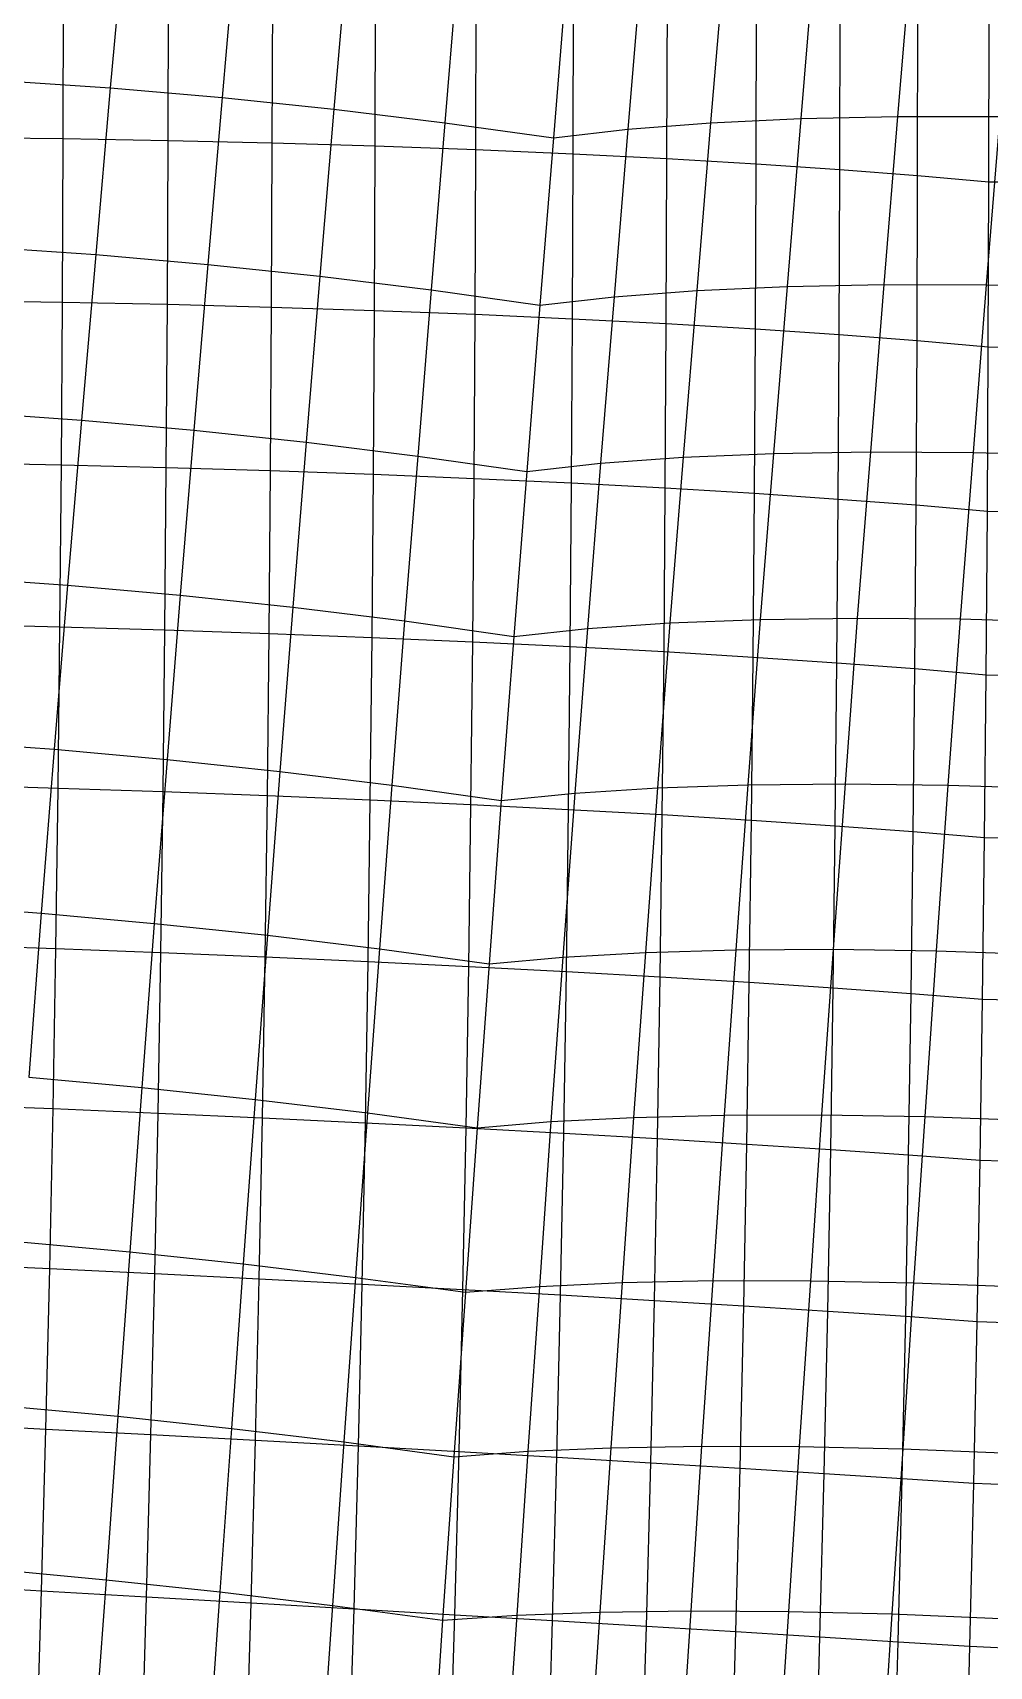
# Model space of a CAD drawing. Extents: x -429 to 429, y -1 to 209.
# Drawn here: x -183.84 to -165.32, y 80.99 to 112.63 of the extents above; entities that cross this region are included whole.
import ezdxf

# ---------------------------------------------------------------- set-up
doc = ezdxf.new("R2010")
doc.units = 0

msp = doc.modelspace()

# ---------------------------------------------------------------- linework, layer by layer
at = {"layer": 'default', "color": 5, "linetype": 'CONTINUOUS'}
for p, q in [((-182.052, 114.8, 12.625), (-182.34, 111.556, 12.002)), ((-179.895, 114.619, 12.425), (-180.176, 111.37, 11.806)), ((-177.735, 114.399, 12.445), (-178.009, 111.145, 11.834)), ((-168.693, 114.237, 8.664), (-168.968, 110.966, 8.04)), ((-166.821, 114.28, 7.515), (-167.093, 111.006, 6.882)), ((-175.593, 114.142, 12.686), (-175.862, 110.884, 12.085)), ((-172.047, 114.021, 11.495), (-172.318, 110.756, 10.894)), ((-170.441, 114.15, 9.996), (-170.715, 110.883, 9.382)), ((-173.492, 113.852, 13.146), (-173.758, 110.588, 12.558)), ((-173.492, 113.852, 13.146), (-173.758, 110.588, 12.558)), ((-184.477, 111.701, 12.42), (-182.34, 111.556, 12.002)), ((-182.34, 111.556, 12.002), (-182.621, 108.329, 11.397)), ((-182.34, 111.556, 12.002), (-180.176, 111.37, 11.806)), ((-180.176, 111.37, 11.806), (-180.452, 108.139, 11.204)), ((-180.176, 111.37, 11.806), (-178.009, 111.145, 11.834)), ((-178.009, 111.145, 11.834), (-178.279, 107.91, 11.238)), ((-178.009, 111.145, 11.834), (-175.862, 110.884, 12.085)), ((-175.862, 110.884, 12.085), (-176.127, 107.645, 11.498)), ((-175.862, 110.884, 12.085), (-173.758, 110.588, 12.558)), ((-173.758, 110.588, 12.558), (-172.318, 110.756, 10.894)), ((-172.318, 110.756, 10.894), (-172.584, 107.511, 10.305)), ((-172.318, 110.756, 10.894), (-170.715, 110.883, 9.382)), ((-170.715, 110.883, 9.382), (-170.983, 107.633, 8.784)), ((-170.715, 110.883, 9.382), (-168.968, 110.966, 8.04)), ((-168.968, 110.966, 8.04), (-169.235, 107.713, 7.433)), ((-168.968, 110.966, 8.04), (-167.093, 111.006, 6.882)), ((-167.093, 111.006, 6.882), (-167.359, 107.749, 6.267)), ((-167.093, 111.006, 6.882), (-165.113, 111.003, 5.92)), ((-165.113, 111.003, 5.92), (-165.375, 107.741, 5.3)), ((-173.758, 110.588, 12.558), (-174.02, 107.347, 11.981)), ((-173.758, 110.588, 12.558), (-174.02, 107.347, 11.981)), ((-184.765, 108.478, 11.814), (-182.621, 108.329, 11.397)), ((-182.621, 108.329, 11.397), (-182.898, 105.12, 10.807)), ((-182.621, 108.329, 11.397), (-180.452, 108.139, 11.204)), ((-180.452, 108.139, 11.204), (-180.722, 104.926, 10.617)), ((-180.452, 108.139, 11.204), (-178.279, 107.91, 11.238)), ((-178.279, 107.91, 11.238), (-178.544, 104.695, 10.657)), ((-178.279, 107.91, 11.238), (-176.127, 107.645, 11.498)), ((-176.127, 107.645, 11.498), (-176.387, 104.428, 10.925)), ((-176.127, 107.645, 11.498), (-174.02, 107.347, 11.981)), ((-172.584, 107.511, 10.305), (-170.983, 107.633, 8.784)), ((-170.983, 107.633, 8.784), (-171.246, 104.404, 8.2)), ((-170.983, 107.633, 8.784), (-169.235, 107.713, 7.433)), ((-169.235, 107.713, 7.433), (-169.498, 104.478, 6.84)), ((-169.235, 107.713, 7.433), (-167.359, 107.749, 6.267)), ((-167.359, 107.749, 6.267), (-167.619, 104.51, 5.668)), ((-167.359, 107.749, 6.267), (-165.375, 107.741, 5.3)), ((-165.375, 107.741, 5.3), (-165.632, 104.497, 4.695)), ((-165.375, 107.741, 5.3), (-163.304, 107.689, 4.542)), ((-174.02, 107.347, 11.981), (-174.276, 104.129, 11.418)), ((-174.02, 107.347, 11.981), (-174.276, 104.129, 11.418)), ((-174.02, 107.347, 11.981), (-172.584, 107.511, 10.305)), ((-172.584, 107.511, 10.305), (-172.845, 104.287, 9.731)), ((-185.047, 105.273, 11.223), (-182.898, 105.12, 10.807)), ((-182.898, 105.12, 10.807), (-183.167, 101.928, 10.244)), ((-182.898, 105.12, 10.807), (-180.722, 104.926, 10.617)), ((-180.722, 104.926, 10.617), (-180.986, 101.733, 10.056)), ((-180.722, 104.926, 10.617), (-178.544, 104.695, 10.657)), ((-178.544, 104.695, 10.657), (-178.803, 101.5, 10.099)), ((-178.544, 104.695, 10.657), (-176.387, 104.428, 10.925)), ((-176.387, 104.428, 10.925), (-176.641, 101.233, 10.372)), ((-176.387, 104.428, 10.925), (-174.276, 104.129, 11.418)), ((-171.246, 104.404, 8.2), (-169.498, 104.478, 6.84)), ((-169.498, 104.478, 6.84), (-169.754, 101.264, 6.265)), ((-169.498, 104.478, 6.84), (-167.619, 104.51, 5.668)), ((-167.619, 104.51, 5.668), (-167.874, 101.29, 5.086)), ((-167.619, 104.51, 5.668), (-165.632, 104.497, 4.695)), ((-165.632, 104.497, 4.695), (-165.883, 101.272, 4.109)), ((-165.632, 104.497, 4.695), (-163.557, 104.441, 3.934)), ((-174.276, 104.129, 11.418), (-174.527, 100.935, 10.872)), ((-174.276, 104.129, 11.418), (-174.527, 100.935, 10.872)), ((-174.276, 104.129, 11.418), (-172.845, 104.287, 9.731)), ((-172.845, 104.287, 9.731), (-173.099, 101.086, 9.175)), ((-172.845, 104.287, 9.731), (-171.246, 104.404, 8.2)), ((-171.246, 104.404, 8.2), (-171.502, 101.196, 7.634)), ((-185.321, 102.084, 10.66), (-183.167, 101.928, 10.244)), ((-183.167, 101.928, 10.244), (-183.426, 98.749, 9.708)), ((-183.167, 101.928, 10.244), (-180.986, 101.733, 10.056)), ((-180.986, 101.733, 10.056), (-181.241, 98.553, 9.521)), ((-180.986, 101.733, 10.056), (-178.803, 101.5, 10.099)), ((-178.803, 101.5, 10.099), (-179.054, 98.32, 9.566)), ((-178.803, 101.5, 10.099), (-176.641, 101.233, 10.372)), ((-171.502, 101.196, 7.634), (-169.754, 101.264, 6.265)), ((-169.754, 101.264, 6.265), (-169.993, 98.061, 5.731)), ((-169.754, 101.264, 6.265), (-167.874, 101.29, 5.086)), ((-167.874, 101.29, 5.086), (-168.111, 98.08, 4.549)), ((-167.874, 101.29, 5.086), (-165.883, 101.272, 4.109)), ((-165.883, 101.272, 4.109), (-166.118, 98.056, 3.569)), ((-165.883, 101.272, 4.109), (-163.804, 101.212, 3.344)), ((-176.641, 101.233, 10.372), (-176.888, 98.055, 9.843)), ((-176.641, 101.233, 10.372), (-174.527, 100.935, 10.872)), ((-174.527, 100.935, 10.872), (-173.099, 101.086, 9.175)), ((-173.099, 101.086, 9.175), (-173.341, 97.9, 8.647)), ((-173.099, 101.086, 9.175), (-171.502, 101.196, 7.634)), ((-171.502, 101.196, 7.634), (-171.743, 98.001, 7.102)), ((-174.527, 100.935, 10.872), (-174.77, 97.759, 10.348)), ((-174.527, 100.935, 10.872), (-174.77, 97.759, 10.348)), ((-185.585, 98.908, 10.124), (-183.426, 98.749, 9.708)), ((-183.426, 98.749, 9.708), (-183.676, 95.574, 9.204)), ((-183.426, 98.749, 9.708), (-181.241, 98.553, 9.521)), ((-181.241, 98.553, 9.521), (-181.488, 95.376, 9.017)), ((-181.241, 98.553, 9.521), (-179.054, 98.32, 9.566)), ((-179.054, 98.32, 9.566), (-179.297, 95.145, 9.062)), ((-179.054, 98.32, 9.566), (-176.888, 98.055, 9.843)), ((-176.888, 98.055, 9.843), (-177.128, 94.881, 9.339)), ((-176.888, 98.055, 9.843), (-174.77, 97.759, 10.348)), ((-174.77, 97.759, 10.348), (-173.341, 97.9, 8.647)), ((-173.341, 97.9, 8.647), (-173.576, 94.72, 8.14)), ((-173.341, 97.9, 8.647), (-171.743, 98.001, 7.102)), ((-171.743, 98.001, 7.102), (-171.975, 94.811, 6.592)), ((-171.743, 98.001, 7.102), (-169.993, 98.061, 5.731)), ((-169.993, 98.061, 5.731), (-170.223, 94.863, 5.219)), ((-169.993, 98.061, 5.731), (-168.111, 98.08, 4.549)), ((-168.111, 98.08, 4.549), (-168.339, 94.874, 4.035)), ((-168.111, 98.08, 4.549), (-166.118, 98.056, 3.569)), ((-166.118, 98.056, 3.569), (-166.344, 94.845, 3.054)), ((-166.118, 98.056, 3.569), (-164.036, 97.991, 2.803)), ((-174.77, 97.759, 10.348), (-175.006, 94.59, 9.844)), ((-174.77, 97.759, 10.348), (-175.006, 94.59, 9.844)), ((-185.837, 95.735, 9.621), (-183.676, 95.574, 9.204)), ((-183.676, 95.574, 9.204), (-183.919, 92.396, 8.72)), ((-183.676, 95.574, 9.204), (-181.488, 95.376, 9.017)), ((-181.488, 95.376, 9.017), (-181.728, 92.197, 8.532)), ((-181.488, 95.376, 9.017), (-179.297, 95.145, 9.062)), ((-179.297, 95.145, 9.062), (-179.534, 91.966, 8.577)), ((-179.297, 95.145, 9.062), (-177.128, 94.881, 9.339)), ((-177.128, 94.881, 9.339), (-177.362, 91.704, 8.853)), ((-177.128, 94.881, 9.339), (-175.006, 94.59, 9.844)), ((-175.006, 94.59, 9.844), (-173.576, 94.72, 8.14)), ((-173.576, 94.72, 8.14), (-173.806, 91.536, 7.649)), ((-173.576, 94.72, 8.14), (-171.975, 94.811, 6.592)), ((-171.975, 94.811, 6.592), (-172.205, 91.619, 6.097)), ((-171.975, 94.811, 6.592), (-170.223, 94.863, 5.219)), ((-170.223, 94.863, 5.219), (-170.452, 91.663, 4.719)), ((-170.223, 94.863, 5.219), (-168.339, 94.874, 4.035)), ((-168.339, 94.874, 4.035), (-168.565, 91.668, 3.531)), ((-168.339, 94.874, 4.035), (-166.344, 94.845, 3.054)), ((-166.344, 94.845, 3.054), (-166.568, 91.633, 2.547)), ((-166.344, 94.845, 3.054), (-164.26, 94.775, 2.286)), ((-175.006, 94.59, 9.844), (-175.237, 91.416, 9.359)), ((-175.006, 94.59, 9.844), (-175.237, 91.416, 9.359)), ((-183.919, 92.396, 8.72), (-181.728, 92.197, 8.532)), ((-181.728, 92.197, 8.532), (-181.963, 89.012, 8.062)), ((-181.728, 92.197, 8.532), (-179.534, 91.966, 8.577)), ((-179.534, 91.966, 8.577), (-179.766, 88.78, 8.106)), ((-179.534, 91.966, 8.577), (-177.362, 91.704, 8.853)), ((-177.362, 91.704, 8.853), (-177.591, 88.519, 8.383)), ((-177.362, 91.704, 8.853), (-175.237, 91.416, 9.359)), ((-175.237, 91.416, 9.359), (-173.806, 91.536, 7.649)), ((-173.806, 91.536, 7.649), (-174.03, 88.344, 7.176)), ((-173.806, 91.536, 7.649), (-172.205, 91.619, 6.097)), ((-172.205, 91.619, 6.097), (-172.427, 88.419, 5.622)), ((-172.205, 91.619, 6.097), (-170.452, 91.663, 4.719)), ((-170.452, 91.663, 4.719), (-170.671, 88.456, 4.242)), ((-170.452, 91.663, 4.719), (-168.565, 91.668, 3.531)), ((-168.565, 91.668, 3.531), (-168.783, 88.455, 3.052)), ((-168.565, 91.668, 3.531), (-166.568, 91.633, 2.547)), ((-166.568, 91.633, 2.547), (-166.783, 88.415, 2.067)), ((-166.568, 91.633, 2.547), (-164.481, 91.559, 1.778)), ((-175.237, 91.416, 9.359), (-175.463, 88.232, 8.889)), ((-175.237, 91.416, 9.359), (-175.463, 88.232, 8.889)), ((-184.157, 89.212, 8.25), (-181.963, 89.012, 8.062)), ((-181.963, 89.012, 8.062), (-182.195, 85.829, 7.595)), ((-181.963, 89.012, 8.062), (-179.766, 88.78, 8.106)), ((-179.766, 88.78, 8.106), (-179.995, 85.595, 7.641)), ((-179.766, 88.78, 8.106), (-177.591, 88.519, 8.383)), ((-177.591, 88.519, 8.383), (-177.817, 85.333, 7.92)), ((-177.591, 88.519, 8.383), (-175.463, 88.232, 8.889)), ((-175.463, 88.232, 8.889), (-174.03, 88.344, 7.176)), ((-174.03, 88.344, 7.176), (-174.251, 85.151, 6.715)), ((-174.03, 88.344, 7.176), (-172.427, 88.419, 5.622)), ((-172.427, 88.419, 5.622), (-172.645, 85.219, 5.158)), ((-172.427, 88.419, 5.622), (-170.671, 88.456, 4.242)), ((-170.671, 88.456, 4.242), (-170.888, 85.25, 3.776)), ((-170.671, 88.456, 4.242), (-168.783, 88.455, 3.052)), ((-168.783, 88.455, 3.052), (-168.997, 85.243, 2.585)), ((-168.783, 88.455, 3.052), (-166.783, 88.415, 2.067)), ((-166.783, 88.415, 2.067), (-166.995, 85.198, 1.598)), ((-166.783, 88.415, 2.067), (-164.693, 88.336, 1.296)), ((-175.463, 88.232, 8.889), (-175.685, 85.045, 8.43)), ((-175.463, 88.232, 8.889), (-175.685, 85.045, 8.43)), ((-184.393, 86.032, 7.783), (-182.195, 85.829, 7.595)), ((-182.195, 85.829, 7.595), (-182.423, 82.664, 7.148)), ((-182.195, 85.829, 7.595), (-179.995, 85.595, 7.641)), ((-179.995, 85.595, 7.641), (-180.22, 82.428, 7.194)), ((-179.995, 85.595, 7.641), (-177.817, 85.333, 7.92)), ((-177.817, 85.333, 7.92), (-178.038, 82.165, 7.473)), ((-177.817, 85.333, 7.92), (-175.685, 85.045, 8.43)), ((-175.685, 85.045, 8.43), (-174.251, 85.151, 6.715)), ((-174.251, 85.151, 6.715), (-174.467, 81.976, 6.265)), ((-174.251, 85.151, 6.715), (-172.645, 85.219, 5.158)), ((-172.645, 85.219, 5.158), (-172.86, 82.038, 4.706)), ((-172.645, 85.219, 5.158), (-170.888, 85.25, 3.776)), ((-170.888, 85.25, 3.776), (-171.1, 82.063, 3.322)), ((-170.888, 85.25, 3.776), (-168.997, 85.243, 2.585)), ((-168.997, 85.243, 2.585), (-169.208, 82.05, 2.13)), ((-168.997, 85.243, 2.585), (-166.995, 85.198, 1.598)), ((-166.995, 85.198, 1.598), (-167.203, 82, 1.141)), ((-166.995, 85.198, 1.598), (-164.903, 85.116, 0.826)), ((-175.685, 85.045, 8.43), (-175.904, 81.877, 7.982)), ((-175.685, 85.045, 8.43), (-175.904, 81.877, 7.982)), ((-184.623, 82.869, 7.337), (-182.423, 82.664, 7.148)), ((-182.423, 82.664, 7.148), (-182.645, 79.544, 6.719)), ((-182.423, 82.664, 7.148), (-180.22, 82.428, 7.194)), ((-180.22, 82.428, 7.194), (-180.439, 79.308, 6.764)), ((-180.22, 82.428, 7.194), (-178.038, 82.165, 7.473)), ((-178.038, 82.165, 7.473), (-178.254, 79.046, 7.042)), ((-178.038, 82.165, 7.473), (-175.904, 81.877, 7.982)), ((-175.904, 81.877, 7.982), (-174.467, 81.976, 6.265)), ((-174.467, 81.976, 6.265), (-174.678, 78.85, 5.832)), ((-174.467, 81.976, 6.265), (-172.86, 82.038, 4.706)), ((-172.86, 82.038, 4.706), (-173.069, 78.904, 4.271)), ((-172.86, 82.038, 4.706), (-171.1, 82.063, 3.322)), ((-171.1, 82.063, 3.322), (-171.308, 78.921, 2.886)), ((-171.1, 82.063, 3.322), (-169.208, 82.05, 2.13)), ((-169.208, 82.05, 2.13), (-169.414, 78.902, 1.692)), ((-169.208, 82.05, 2.13), (-167.203, 82, 1.141)), ((-167.203, 82, 1.141), (-167.408, 78.847, 0.702)), ((-167.203, 82, 1.141), (-165.11, 81.914, 0.368)), ((-175.904, 81.877, 7.982), (-176.115, 78.76, 7.552)), ((-175.904, 81.877, 7.982), (-176.115, 78.76, 7.552))]:
    msp.add_line(p, q, dxfattribs=at)
at = {"layer": 'default', "color": 3, "linetype": 'CONTINUOUS'}
for p, q in [((-183.253, 110.576, 46.907), (-183.246, 113.756, 46.693)), ((-181.222, 110.541, 46.871), (-181.214, 113.728, 46.656)), ((-179.202, 110.494, 46.654), (-179.194, 113.687, 46.439)), ((-177.21, 110.435, 46.259), (-177.202, 113.634, 46.043)), ((-175.262, 110.364, 45.688), (-175.255, 113.568, 45.472)), ((-173.374, 110.282, 44.947), (-173.366, 113.49, 44.731)), ((-171.56, 110.191, 44.041), (-171.552, 113.401, 43.824)), ((-169.834, 110.089, 42.978), (-169.828, 113.301, 42.761)), ((-168.212, 109.979, 41.765), (-168.205, 113.192, 41.548)), ((-166.705, 109.862, 40.413), (-166.699, 113.074, 40.195)), ((-165.326, 109.737, 38.932), (-165.319, 112.948, 38.714)), ((-165.326, 109.737, 38.932), (-165.319, 112.948, 38.714)), ((-185.281, 110.599, 46.763), (-183.253, 110.576, 46.907)), ((-183.267, 107.41, 47.104), (-183.253, 110.576, 46.907)), ((-183.253, 110.576, 46.907), (-181.222, 110.541, 46.871)), ((-181.235, 107.367, 47.068), (-181.222, 110.541, 46.871)), ((-181.222, 110.541, 46.871), (-179.202, 110.494, 46.654)), ((-179.215, 107.313, 46.851), (-179.202, 110.494, 46.654)), ((-179.202, 110.494, 46.654), (-177.21, 110.435, 46.259)), ((-177.223, 107.248, 46.457), (-177.21, 110.435, 46.259)), ((-177.21, 110.435, 46.259), (-175.262, 110.364, 45.688)), ((-175.275, 107.173, 45.887), (-175.262, 110.364, 45.688)), ((-175.262, 110.364, 45.688), (-173.374, 110.282, 44.947)), ((-173.387, 107.088, 45.146), (-173.374, 110.282, 44.947)), ((-173.374, 110.282, 44.947), (-171.56, 110.191, 44.041)), ((-171.572, 106.993, 44.24), (-171.56, 110.191, 44.041)), ((-171.56, 110.191, 44.041), (-169.834, 110.089, 42.978)), ((-169.847, 106.891, 43.177), (-169.834, 110.089, 42.978)), ((-169.834, 110.089, 42.978), (-168.212, 109.979, 41.765)), ((-168.224, 106.78, 41.964), (-168.212, 109.979, 41.765)), ((-168.212, 109.979, 41.765), (-166.705, 109.862, 40.413)), ((-166.717, 106.663, 40.612), (-166.705, 109.862, 40.413)), ((-166.705, 109.862, 40.413), (-165.326, 109.737, 38.932)), ((-165.337, 106.541, 39.131), (-165.326, 109.737, 38.932)), ((-165.337, 106.541, 39.131), (-165.326, 109.737, 38.932)), ((-165.326, 109.737, 38.932), (-163.308, 109.739, 39.35)), ((-185.295, 107.441, 46.959), (-183.267, 107.41, 47.104)), ((-183.288, 104.258, 47.281), (-183.267, 107.41, 47.104)), ((-183.267, 107.41, 47.104), (-181.235, 107.367, 47.068)), ((-181.256, 104.207, 47.245), (-181.235, 107.367, 47.068)), ((-181.235, 107.367, 47.068), (-179.215, 107.313, 46.851)), ((-179.235, 104.146, 47.029), (-179.215, 107.313, 46.851)), ((-179.215, 107.313, 46.851), (-177.223, 107.248, 46.457)), ((-177.243, 104.075, 46.635), (-177.223, 107.248, 46.457)), ((-177.223, 107.248, 46.457), (-175.275, 107.173, 45.887)), ((-175.295, 103.995, 46.066), (-175.275, 107.173, 45.887)), ((-175.275, 107.173, 45.887), (-173.387, 107.088, 45.146)), ((-173.406, 103.906, 45.325), (-173.387, 107.088, 45.146)), ((-173.387, 107.088, 45.146), (-171.572, 106.993, 44.24)), ((-171.592, 103.81, 44.42), (-171.572, 106.993, 44.24)), ((-171.572, 106.993, 44.24), (-169.847, 106.891, 43.177)), ((-169.866, 103.706, 43.356), (-169.847, 106.891, 43.177)), ((-169.847, 106.891, 43.177), (-168.224, 106.78, 41.964)), ((-168.243, 103.595, 42.144), (-168.224, 106.78, 41.964)), ((-168.224, 106.78, 41.964), (-166.717, 106.663, 40.612)), ((-166.735, 103.48, 40.791), (-166.717, 106.663, 40.612)), ((-166.717, 106.663, 40.612), (-165.337, 106.541, 39.131)), ((-165.355, 103.359, 39.31), (-165.337, 106.541, 39.131)), ((-165.355, 103.359, 39.31), (-165.337, 106.541, 39.131)), ((-165.337, 106.541, 39.131), (-163.32, 106.534, 39.55)), ((-185.316, 104.298, 47.135), (-183.288, 104.258, 47.281)), ((-183.316, 101.12, 47.437), (-183.288, 104.258, 47.281)), ((-183.288, 104.258, 47.281), (-181.256, 104.207, 47.245)), ((-181.283, 101.061, 47.402), (-181.256, 104.207, 47.245)), ((-181.256, 104.207, 47.245), (-179.235, 104.146, 47.029)), ((-179.263, 100.992, 47.187), (-179.235, 104.146, 47.029)), ((-179.235, 104.146, 47.029), (-177.243, 104.075, 46.635)), ((-177.27, 100.915, 46.793), (-177.243, 104.075, 46.635)), ((-177.243, 104.075, 46.635), (-175.295, 103.995, 46.066)), ((-175.322, 100.83, 46.224), (-175.295, 103.995, 46.066)), ((-175.295, 103.995, 46.066), (-173.406, 103.906, 45.325)), ((-173.432, 100.738, 45.484), (-173.406, 103.906, 45.325)), ((-173.406, 103.906, 45.325), (-171.592, 103.81, 44.42)), ((-171.617, 100.639, 44.578), (-171.592, 103.81, 44.42)), ((-171.592, 103.81, 44.42), (-169.866, 103.706, 43.356)), ((-169.891, 100.534, 43.515), (-169.866, 103.706, 43.356)), ((-169.866, 103.706, 43.356), (-168.243, 103.595, 42.144)), ((-168.268, 100.424, 42.302), (-168.243, 103.595, 42.144)), ((-168.243, 103.595, 42.144), (-166.735, 103.48, 40.791)), ((-166.76, 100.31, 40.95), (-166.735, 103.48, 40.791)), ((-166.735, 103.48, 40.791), (-165.355, 103.359, 39.31)), ((-165.379, 100.193, 39.468), (-165.355, 103.359, 39.31)), ((-165.379, 100.193, 39.468), (-165.355, 103.359, 39.31)), ((-165.355, 103.359, 39.31), (-163.338, 103.343, 39.73)), ((-185.344, 101.169, 47.291), (-183.316, 101.12, 47.437)), ((-183.351, 97.996, 47.572), (-183.316, 101.12, 47.437)), ((-183.316, 101.12, 47.437), (-181.283, 101.061, 47.402)), ((-181.318, 97.928, 47.537), (-181.283, 101.061, 47.402)), ((-181.283, 101.061, 47.402), (-179.263, 100.992, 47.187)), ((-179.298, 97.852, 47.323), (-179.263, 100.992, 47.187)), ((-179.263, 100.992, 47.187), (-177.27, 100.915, 46.793)), ((-177.305, 97.769, 46.929), (-177.27, 100.915, 46.793)), ((-177.27, 100.915, 46.793), (-175.322, 100.83, 46.224)), ((-175.356, 97.679, 46.36), (-175.322, 100.83, 46.224)), ((-175.322, 100.83, 46.224), (-173.432, 100.738, 45.484)), ((-173.466, 97.583, 45.62), (-173.432, 100.738, 45.484)), ((-173.432, 100.738, 45.484), (-171.617, 100.639, 44.578)), ((-171.651, 97.482, 44.715), (-171.617, 100.639, 44.578)), ((-171.617, 100.639, 44.578), (-169.891, 100.534, 43.515)), ((-169.924, 97.377, 43.651), (-169.891, 100.534, 43.515)), ((-169.891, 100.534, 43.515), (-168.268, 100.424, 42.302)), ((-168.3, 97.268, 42.439), (-168.268, 100.424, 42.302)), ((-168.268, 100.424, 42.302), (-166.76, 100.31, 40.95)), ((-166.792, 97.156, 41.086), (-166.76, 100.31, 40.95)), ((-166.76, 100.31, 40.95), (-165.379, 100.193, 39.468)), ((-165.41, 97.042, 39.604), (-165.379, 100.193, 39.468)), ((-165.41, 97.042, 39.604), (-165.379, 100.193, 39.468)), ((-165.379, 100.193, 39.468), (-163.362, 100.166, 39.889)), ((-185.38, 98.055, 47.426), (-183.351, 97.996, 47.572)), ((-183.395, 94.887, 47.682), (-183.351, 97.996, 47.572)), ((-183.351, 97.996, 47.572), (-181.318, 97.928, 47.537)), ((-181.362, 94.81, 47.648), (-181.318, 97.928, 47.537)), ((-181.318, 97.928, 47.537), (-179.298, 97.852, 47.323)), ((-179.341, 94.726, 47.434), (-179.298, 97.852, 47.323)), ((-179.298, 97.852, 47.323), (-177.305, 97.769, 46.929)), ((-177.347, 94.636, 47.041), (-177.305, 97.769, 46.929)), ((-177.305, 97.769, 46.929), (-175.356, 97.679, 46.36)), ((-175.398, 94.542, 46.472), (-175.356, 97.679, 46.36)), ((-175.356, 97.679, 46.36), (-173.466, 97.583, 45.62)), ((-173.508, 94.442, 45.732), (-173.466, 97.583, 45.62)), ((-173.466, 97.583, 45.62), (-171.651, 97.482, 44.715)), ((-171.692, 94.34, 44.826), (-171.651, 97.482, 44.715)), ((-171.651, 97.482, 44.715), (-169.924, 97.377, 43.651)), ((-169.965, 94.234, 43.763), (-169.924, 97.377, 43.651)), ((-169.924, 97.377, 43.651), (-168.3, 97.268, 42.439)), ((-168.34, 94.126, 42.55), (-168.3, 97.268, 42.439)), ((-168.3, 97.268, 42.439), (-166.792, 97.156, 41.086)), ((-166.831, 94.017, 41.197), (-166.792, 97.156, 41.086)), ((-166.792, 97.156, 41.086), (-165.41, 97.042, 39.604)), ((-165.449, 93.908, 39.715), (-165.41, 97.042, 39.604)), ((-165.449, 93.908, 39.715), (-165.41, 97.042, 39.604)), ((-165.41, 97.042, 39.604), (-163.392, 97.005, 40.025)), ((-185.424, 94.957, 47.536), (-183.395, 94.887, 47.682)), ((-183.449, 91.789, 47.766), (-183.395, 94.887, 47.682)), ((-183.395, 94.887, 47.682), (-181.362, 94.81, 47.648)), ((-181.415, 91.702, 47.732), (-181.362, 94.81, 47.648)), ((-181.362, 94.81, 47.648), (-179.341, 94.726, 47.434)), ((-179.393, 91.61, 47.518), (-179.341, 94.726, 47.434)), ((-179.341, 94.726, 47.434), (-177.347, 94.636, 47.041)), ((-177.4, 91.513, 47.125), (-177.347, 94.636, 47.041)), ((-177.347, 94.636, 47.041), (-175.398, 94.542, 46.472)), ((-175.449, 91.414, 46.556), (-175.398, 94.542, 46.472)), ((-175.398, 94.542, 46.472), (-173.508, 94.442, 45.732)), ((-173.559, 91.311, 45.816), (-173.508, 94.442, 45.732)), ((-173.508, 94.442, 45.732), (-171.692, 94.34, 44.826)), ((-171.742, 91.207, 44.91), (-171.692, 94.34, 44.826)), ((-171.692, 94.34, 44.826), (-169.965, 94.234, 43.763)), ((-170.014, 91.101, 43.847), (-169.965, 94.234, 43.763)), ((-169.965, 94.234, 43.763), (-168.34, 94.126, 42.55)), ((-168.389, 90.996, 42.634), (-168.34, 94.126, 42.55)), ((-168.34, 94.126, 42.55), (-166.831, 94.017, 41.197)), ((-166.879, 90.891, 41.28), (-166.831, 94.017, 41.197)), ((-166.831, 94.017, 41.197), (-165.449, 93.908, 39.715)), ((-165.496, 90.787, 39.798), (-165.449, 93.908, 39.715)), ((-165.496, 90.787, 39.798), (-165.449, 93.908, 39.715)), ((-165.449, 93.908, 39.715), (-163.431, 93.86, 40.136)), ((-185.478, 91.87, 47.619), (-183.449, 91.789, 47.766)), ((-183.513, 88.691, 47.82), (-183.449, 91.789, 47.766)), ((-183.449, 91.789, 47.766), (-181.415, 91.702, 47.732)), ((-181.479, 88.594, 47.787), (-181.415, 91.702, 47.732)), ((-181.415, 91.702, 47.732), (-179.393, 91.61, 47.518)), ((-179.456, 88.493, 47.572), (-179.393, 91.61, 47.518)), ((-179.393, 91.61, 47.518), (-177.4, 91.513, 47.125)), ((-177.462, 88.39, 47.179), (-177.4, 91.513, 47.125)), ((-177.4, 91.513, 47.125), (-175.449, 91.414, 46.556)), ((-175.511, 88.286, 46.611), (-175.449, 91.414, 46.556)), ((-175.449, 91.414, 46.556), (-173.559, 91.311, 45.816)), ((-173.619, 88.18, 45.871), (-173.559, 91.311, 45.816)), ((-173.559, 91.311, 45.816), (-171.742, 91.207, 44.91)), ((-171.802, 88.074, 44.965), (-171.742, 91.207, 44.91)), ((-171.742, 91.207, 44.91), (-170.014, 91.101, 43.847)), ((-170.073, 87.969, 43.901), (-170.014, 91.101, 43.847)), ((-170.014, 91.101, 43.847), (-168.389, 90.996, 42.634)), ((-168.447, 87.866, 42.688), (-168.389, 90.996, 42.634)), ((-168.389, 90.996, 42.634), (-166.879, 90.891, 41.28)), ((-166.936, 87.765, 41.334), (-166.879, 90.891, 41.28)), ((-166.879, 90.891, 41.28), (-165.496, 90.787, 39.798)), ((-165.553, 87.667, 39.851), (-165.496, 90.787, 39.798)), ((-165.553, 87.667, 39.851), (-165.496, 90.787, 39.798)), ((-165.496, 90.787, 39.798), (-163.478, 90.726, 40.22)), ((-185.543, 88.784, 47.673), (-183.513, 88.691, 47.82)), ((-183.588, 85.581, 47.842), (-183.513, 88.691, 47.82)), ((-183.513, 88.691, 47.82), (-181.479, 88.594, 47.787)), ((-181.553, 85.475, 47.808), (-181.479, 88.594, 47.787)), ((-181.479, 88.594, 47.787), (-179.456, 88.493, 47.572)), ((-179.53, 85.366, 47.593), (-179.456, 88.493, 47.572)), ((-179.456, 88.493, 47.572), (-177.462, 88.39, 47.179)), ((-177.535, 85.256, 47.199), (-177.462, 88.39, 47.179)), ((-177.462, 88.39, 47.179), (-175.511, 88.286, 46.611)), ((-175.584, 85.146, 46.63), (-175.511, 88.286, 46.611)), ((-175.511, 88.286, 46.611), (-173.619, 88.18, 45.871)), ((-173.692, 85.037, 45.89), (-173.619, 88.18, 45.871)), ((-173.619, 88.18, 45.871), (-171.802, 88.074, 44.965)), ((-171.874, 84.93, 44.985), (-171.802, 88.074, 44.965)), ((-171.802, 88.074, 44.965), (-170.073, 87.969, 43.901)), ((-170.145, 84.825, 43.922), (-170.073, 87.969, 43.901)), ((-170.073, 87.969, 43.901), (-168.447, 87.866, 42.688)), ((-168.517, 84.724, 42.71), (-168.447, 87.866, 42.688)), ((-168.447, 87.866, 42.688), (-166.936, 87.765, 41.334)), ((-167.005, 84.626, 41.357), (-166.936, 87.765, 41.334)), ((-166.936, 87.765, 41.334), (-165.553, 87.667, 39.851)), ((-165.619, 84.534, 39.876), (-165.553, 87.667, 39.851)), ((-165.619, 84.534, 39.876), (-165.553, 87.667, 39.851)), ((-165.553, 87.667, 39.851), (-163.534, 87.593, 40.274)), ((-185.618, 85.686, 47.697), (-183.588, 85.581, 47.842)), ((-183.673, 82.449, 47.835), (-183.588, 85.581, 47.842)), ((-183.588, 85.581, 47.842), (-181.553, 85.475, 47.808)), ((-181.638, 82.333, 47.798), (-181.553, 85.475, 47.808)), ((-181.553, 85.475, 47.808), (-179.53, 85.366, 47.593)), ((-179.615, 82.217, 47.581), (-179.53, 85.366, 47.593)), ((-179.53, 85.366, 47.593), (-177.535, 85.256, 47.199)), ((-177.62, 82.101, 47.186), (-177.535, 85.256, 47.199)), ((-177.535, 85.256, 47.199), (-175.584, 85.146, 46.63)), ((-175.669, 81.986, 46.617), (-175.584, 85.146, 46.63)), ((-175.584, 85.146, 46.63), (-173.692, 85.037, 45.89)), ((-173.777, 81.874, 45.878), (-173.692, 85.037, 45.89)), ((-173.692, 85.037, 45.89), (-171.874, 84.93, 44.985)), ((-171.958, 81.764, 44.974), (-171.874, 84.93, 44.985)), ((-171.874, 84.93, 44.985), (-170.145, 84.825, 43.922)), ((-170.227, 81.659, 43.913), (-170.145, 84.825, 43.922)), ((-170.145, 84.825, 43.922), (-168.517, 84.724, 42.71)), ((-168.598, 81.558, 42.702), (-168.517, 84.724, 42.71)), ((-168.517, 84.724, 42.71), (-167.005, 84.626, 41.357)), ((-167.083, 81.463, 41.353), (-167.005, 84.626, 41.357)), ((-167.005, 84.626, 41.357), (-165.619, 84.534, 39.876)), ((-165.694, 81.375, 39.874), (-165.619, 84.534, 39.876)), ((-165.694, 81.375, 39.874), (-165.619, 84.534, 39.876)), ((-165.619, 84.534, 39.876), (-163.599, 84.448, 40.296)), ((-185.704, 82.563, 47.693), (-183.673, 82.449, 47.835)), ((-183.767, 79.287, 47.801), (-183.673, 82.449, 47.835)), ((-183.673, 82.449, 47.835), (-181.638, 82.333, 47.798)), ((-181.732, 79.163, 47.759), (-181.638, 82.333, 47.798)), ((-181.638, 82.333, 47.798), (-179.615, 82.217, 47.581)), ((-179.71, 79.04, 47.539), (-179.615, 82.217, 47.581)), ((-179.615, 82.217, 47.581), (-177.62, 82.101, 47.186)), ((-177.716, 78.918, 47.142), (-177.62, 82.101, 47.186)), ((-177.62, 82.101, 47.186), (-175.669, 81.986, 46.617)), ((-175.765, 78.798, 46.573), (-175.669, 81.986, 46.617)), ((-175.669, 81.986, 46.617), (-173.777, 81.874, 45.878)), ((-173.873, 78.682, 45.834), (-173.777, 81.874, 45.878)), ((-173.777, 81.874, 45.878), (-171.958, 81.764, 44.974)), ((-172.054, 78.571, 44.932), (-171.958, 81.764, 44.974)), ((-171.958, 81.764, 44.974), (-170.227, 81.659, 43.913)), ((-170.322, 78.464, 43.874), (-170.227, 81.659, 43.913)), ((-170.227, 81.659, 43.913), (-168.598, 81.558, 42.702)), ((-168.69, 78.363, 42.668), (-168.598, 81.558, 42.702)), ((-168.598, 81.558, 42.702), (-167.083, 81.463, 41.353)), ((-167.172, 78.269, 41.323), (-167.083, 81.463, 41.353)), ((-167.083, 81.463, 41.353), (-165.694, 81.375, 39.874)), ((-165.778, 78.183, 39.85), (-165.694, 81.375, 39.874)), ((-165.778, 78.183, 39.85), (-165.694, 81.375, 39.874)), ((-165.694, 81.375, 39.874), (-163.674, 81.277, 40.29))]:
    msp.add_line(p, q, dxfattribs=at)

doc.saveas('drawing.dxf')
